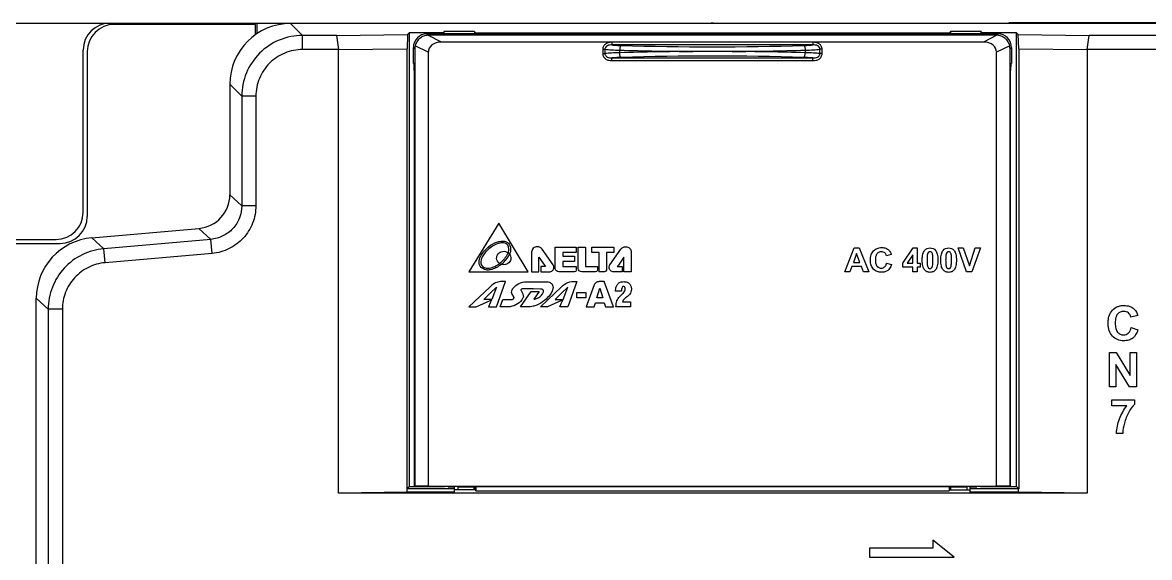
# Model space of a CAD drawing. Extents: x -25 to 130, y -65 to 185.
# Drawn here: x 10.9 to 73.4, y 155.8 to 185.5 of the extents above; entities that cross this region are included whole.
import ezdxf

# ---------------------------------------------------------------- set-up
doc = ezdxf.new("R2010")
doc.units = 0
doc.header["$LTSCALE"] = 4
doc.layers.get('0').update_dxf_attribs({"linetype": 'CONTINUOUS'})

msp = doc.modelspace()

# ---------------------------------------------------------------- linework, layer by layer
at = {"color": 7, "linetype": 'Continuous'}
for p, q in [((5.663, 185.438), (91.913, 185.438)), ((23.839, 185.362), (16.012, 185.362)), ((23.839, 184.783), (23.839, 185.362)), ((23.914, 185.438), (23.914, 184.844)), ((26.447, 184.75), (25.785, 185.411)), ((91.888, 185.411), (25.785, 185.411)), ((32.269, 184.801), (32.357, 184.889)), ((32.357, 184.889), (32.357, 159.721)), ((34.258, 184.889), (32.357, 184.889)), ((34.275, 184.976), (34.258, 184.889)), ((34.258, 184.889), (34.258, 184.837)), ((34.275, 184.976), (34.275, 184.837)), ((35.966, 184.976), (34.275, 184.976)), ((35.966, 184.976), (35.966, 184.837)), ((35.966, 184.976), (36.017, 184.89)), ((36.017, 184.89), (62.308, 184.89)), ((62.359, 184.976), (62.308, 184.89)), ((62.359, 184.976), (62.359, 184.837)), ((64.05, 184.976), (62.359, 184.976)), ((64.05, 184.837), (64.05, 184.976)), ((64.05, 184.976), (64.067, 184.889)), ((64.067, 184.837), (64.067, 184.889)), ((66.013, 184.889), (64.067, 184.889)), ((65.587, 185.468), (76.988, 185.468)), ((66.013, 159.721), (66.013, 184.889)), ((66.013, 184.889), (66.101, 184.801)), ((26.447, 183.967), (26.447, 184.75)), ((28.322, 184.75), (26.447, 184.75)), ((28.322, 184.75), (32.269, 184.801)), ((28.322, 184.75), (28.436, 183.966)), ((32.269, 184.801), (32.235, 184.015)), ((33.416, 184.758), (33.337, 184.837)), ((64.988, 184.837), (33.337, 184.837)), ((34.139, 184.384), (33.392, 184.758)), ((64.909, 184.758), (33.416, 184.758)), ((64.186, 184.384), (34.139, 184.384)), ((43.591, 184.373), (43.591, 184.223)), ((54.734, 184.373), (43.591, 184.373)), ((54.734, 184.373), (54.734, 184.223)), ((64.933, 184.758), (64.186, 184.384)), ((64.988, 184.837), (64.909, 184.758)), ((66.135, 184.015), (66.101, 184.801)), ((66.101, 184.801), (70.048, 184.75)), ((69.934, 183.966), (70.048, 184.75)), ((91.227, 184.75), (70.048, 184.75)), ((14.288, 174.938), (14.288, 183.938)), ((14.512, 183.862), (14.512, 174.712)), ((28.436, 183.967), (26.447, 183.967)), ((28.436, 183.966), (32.235, 184.015)), ((28.436, 159.363), (28.436, 183.967)), ((32.235, 159.598), (32.235, 184.015)), ((32.587, 183.188), (32.587, 184.088)), ((32.667, 184.009), (32.587, 184.088)), ((32.667, 184.009), (32.667, 159.742)), ((33.416, 183.816), (32.687, 184.182)), ((33.416, 183.816), (33.416, 159.748)), ((43.083, 183.983), (43.083, 183.742)), ((43.083, 183.983), (43.205, 183.983)), ((43.083, 183.742), (43.205, 183.742)), ((43.205, 183.983), (43.205, 183.742)), ((54.734, 184.223), (43.591, 184.223)), ((44.022, 183.792), (44.022, 183.933)), ((50.251, 183.862), (48.073, 183.862)), ((54.303, 183.933), (54.303, 183.792)), ((55.12, 183.742), (55.12, 183.983)), ((55.242, 183.983), (55.12, 183.983)), ((55.242, 183.742), (55.12, 183.742)), ((55.242, 183.742), (55.242, 183.983)), ((65.638, 184.182), (64.909, 183.816)), ((64.909, 159.748), (64.909, 183.816)), ((65.738, 184.088), (65.658, 184.009)), ((65.658, 159.742), (65.658, 184.009)), ((65.738, 184.088), (65.738, 183.188)), ((66.135, 184.015), (66.135, 159.598)), ((66.135, 184.015), (69.934, 183.966)), ((69.934, 183.967), (69.934, 159.363)), ((91.227, 183.967), (69.934, 183.967)), ((32.627, 183.188), (32.587, 183.188)), ((43.591, 183.352), (43.591, 183.502)), ((43.591, 183.502), (54.734, 183.502)), ((43.591, 183.352), (54.734, 183.352)), ((54.734, 183.352), (54.734, 183.502)), ((65.698, 183.188), (65.738, 183.188)), ((32.637, 182.812), (32.637, 159.732)), ((65.688, 159.732), (65.688, 182.812)), ((22.414, 182.04), (22.414, 175.911)), ((23.075, 181.378), (22.414, 182.04)), ((23.075, 181.378), (23.075, 175.305)), ((23.858, 181.378), (23.075, 181.378)), ((23.858, 181.378), (23.858, 175.305)), ((22.414, 175.911), (23.075, 175.305)), ((23.858, 175.305), (23.075, 175.305)), ((37.316, 174.337), (35.666, 171.634)), ((38.951, 171.634), (37.316, 174.337)), ((14.767, 173.526), (20.704, 174.045)), ((20.704, 174.045), (21.365, 173.439)), ((3.038, 173.438), (12.788, 173.438)), ((3.488, 173.212), (13.012, 173.212)), ((15.428, 172.92), (14.767, 173.526)), ((21.365, 173.439), (15.428, 172.92)), ((21.433, 172.659), (21.365, 173.439)), ((15.496, 172.14), (15.428, 172.92)), ((21.433, 172.659), (15.496, 172.14)), ((39.142, 172.731), (39.142, 171.634)), ((39.548, 171.634), (39.548, 172.459)), ((39.548, 172.459), (39.862, 172.012)), ((40.33, 172.03), (39.725, 172.886)), ((40.452, 171.818), (40.452, 173)), ((40.452, 173), (41.615, 173)), ((40.862, 172.706), (40.862, 172.512)), ((41.615, 172.706), (40.862, 172.706)), ((40.862, 172.512), (41.515, 172.512)), ((41.515, 172.512), (41.515, 172.218)), ((41.615, 173), (41.615, 172.706)), ((41.726, 171.818), (41.726, 173)), ((41.726, 173), (42.124, 173)), ((42.124, 173), (42.124, 171.931)), ((42.478, 172.706), (42.478, 173)), ((42.478, 173), (43.692, 173)), ((42.884, 172.706), (42.478, 172.706)), ((42.884, 171.634), (42.884, 172.706)), ((43.287, 172.706), (43.287, 171.729)), ((43.692, 172.706), (43.287, 172.706)), ((43.482, 172.03), (44.087, 172.886)), ((43.692, 173), (43.692, 172.706)), ((44.26, 172.451), (43.947, 172.012)), ((44.26, 171.634), (44.26, 172.451)), ((44.666, 172.731), (44.666, 171.634)), ((56.496, 171.633), (57.01, 172.96)), ((57.15, 172.65), (56.972, 172.16)), ((57.01, 172.96), (57.293, 172.96)), ((57.334, 172.16), (57.15, 172.65)), ((57.293, 172.96), (57.825, 171.633)), ((59.074, 172.592), (58.809, 172.528)), ((59.719, 172.122), (60.293, 172.964)), ((60.26, 172.576), (59.956, 172.123)), ((60.26, 172.123), (60.26, 172.576)), ((60.293, 172.964), (60.506, 172.964)), ((60.506, 172.964), (60.506, 172.123)), ((63.248, 171.633), (62.776, 172.96)), ((62.776, 172.96), (63.066, 172.96)), ((63.066, 172.96), (63.401, 171.978)), ((63.401, 171.978), (63.725, 172.96)), ((64.01, 172.96), (63.538, 171.633)), ((63.725, 172.96), (64.01, 172.96)), ((39.647, 171.931), (39.647, 171.634)), ((39.917, 171.931), (39.647, 171.931)), ((39.862, 172.012), (39.917, 171.931)), ((40.862, 172.218), (40.862, 171.931)), ((41.515, 172.218), (40.862, 172.218)), ((40.862, 171.931), (41.615, 171.931)), ((41.615, 171.931), (41.615, 171.722)), ((42.124, 171.931), (42.784, 171.931)), ((42.784, 171.931), (42.784, 171.722)), ((43.947, 172.012), (43.891, 171.931)), ((43.891, 171.931), (44.161, 171.931)), ((44.161, 171.931), (44.161, 171.634)), ((56.89, 171.935), (56.78, 171.633)), ((57.422, 171.935), (56.89, 171.935)), ((56.972, 172.16), (57.334, 172.16)), ((57.536, 171.633), (57.422, 171.935)), ((58.818, 172.123), (59.078, 172.042)), ((59.719, 171.9), (59.719, 172.122)), ((60.26, 171.9), (59.719, 171.9)), ((59.956, 172.123), (60.26, 172.123)), ((60.26, 171.633), (60.26, 171.9)), ((60.506, 172.123), (60.672, 172.123)), ((60.506, 171.9), (60.506, 171.633)), ((60.672, 171.9), (60.506, 171.9)), ((60.672, 172.123), (60.672, 171.9)), ((35.666, 171.634), (38.951, 171.634)), ((39.142, 171.634), (39.548, 171.634)), ((39.647, 171.634), (40.109, 171.634)), ((41.523, 171.634), (40.644, 171.634)), ((42.689, 171.634), (41.917, 171.634)), ((43.187, 171.634), (42.884, 171.634)), ((44.161, 171.634), (43.699, 171.634)), ((44.666, 171.634), (44.26, 171.634)), ((56.78, 171.633), (56.496, 171.633)), ((57.825, 171.633), (57.536, 171.633)), ((60.506, 171.633), (60.26, 171.633)), ((63.538, 171.633), (63.248, 171.633)), ((36.831, 170.794), (35.666, 169.692)), ((36.846, 170.447), (37.198, 170.788)), ((37.198, 170.788), (36.929, 170.108)), ((37.201, 169.692), (37.698, 171.092)), ((37.698, 171.092), (37.41, 171.092)), ((38.521, 169.696), (39.112, 170.541)), ((38.552, 170.596), (38.633, 170.447)), ((39.218, 170.692), (38.645, 170.692)), ((38.849, 171.089), (39.902, 171.089)), ((39.112, 170.541), (39.558, 170.541)), ((39.216, 170.691), (39.218, 170.692)), ((39.64, 170.676), (39.216, 170.691)), ((39.558, 170.541), (39.258, 170.111)), ((39.631, 169.694), (40.791, 170.795)), ((39.655, 170.674), (39.64, 170.676)), ((41.155, 170.788), (40.805, 170.448)), ((40.887, 170.11), (41.155, 170.788)), ((41.653, 171.094), (41.155, 169.694)), ((41.37, 171.094), (41.653, 171.094)), ((42.615, 170.908), (42.162, 169.692)), ((42.752, 170.186), (42.924, 170.732)), ((43.16, 171.094), (42.883, 171.094)), ((42.924, 170.732), (43.096, 170.186)), ((43.686, 169.692), (43.16, 171.094)), ((44.125, 170.569), (43.795, 170.569)), ((44.129, 170.647), (44.125, 170.569)), ((11.689, 15.458), (11.689, 170.167)), ((12.35, 169.561), (11.689, 170.167)), ((36.059, 169.692), (36.846, 170.043)), ((36.493, 170.107), (36.846, 170.447)), ((36.846, 170.108), (36.493, 170.107)), ((36.846, 169.916), (36.75, 169.69)), ((36.929, 170.108), (36.846, 170.108)), ((36.846, 170.043), (36.911, 170.071)), ((36.911, 170.071), (36.846, 169.916)), ((37.392, 169.696), (37.542, 170.107)), ((37.542, 170.107), (38.044, 170.105)), ((38.165, 170.208), (38.046, 170.431)), ((40.805, 170.045), (40.022, 169.694)), ((40.805, 170.448), (40.453, 170.11)), ((40.453, 170.11), (40.887, 170.11)), ((40.707, 169.694), (40.805, 169.922)), ((40.868, 170.073), (40.805, 170.045)), ((40.805, 169.922), (40.868, 170.073)), ((41.651, 170.186), (41.651, 170.495)), ((41.651, 170.495), (42.138, 170.495)), ((42.138, 170.186), (41.651, 170.186)), ((42.138, 170.495), (42.138, 170.186)), ((42.603, 169.692), (42.679, 169.923)), ((42.679, 169.923), (43.168, 169.923)), ((43.096, 170.186), (42.752, 170.186)), ((43.168, 169.923), (43.244, 169.692)), ((44.169, 169.971), (44.628, 169.971)), ((44.628, 169.971), (44.628, 169.692)), ((12.35, 169.561), (12.35, 141.838)), ((13.133, 169.561), (12.35, 169.561)), ((13.133, 169.561), (13.133, 141.861)), ((35.666, 169.692), (36.059, 169.692)), ((36.75, 169.69), (36.846, 169.692)), ((36.846, 169.692), (37.201, 169.692)), ((37.834, 169.696), (37.392, 169.696)), ((38.907, 169.696), (38.521, 169.696)), ((40.022, 169.694), (39.631, 169.694)), ((41.155, 169.694), (40.707, 169.694)), ((42.162, 169.692), (42.603, 169.692)), ((43.244, 169.692), (43.686, 169.692)), ((44.628, 169.692), (43.817, 169.692)), ((72.735, 169.216), (72.356, 169.126)), ((72.369, 168.541), (72.74, 168.423)), ((71.161, 165.258), (71.161, 167.152)), ((71.161, 167.152), (71.533, 167.152)), ((71.533, 167.152), (72.308, 165.887)), ((72.308, 165.887), (72.308, 167.152)), ((72.308, 167.152), (72.664, 167.152)), ((72.664, 167.152), (72.664, 165.258)), ((71.517, 166.493), (71.517, 165.258)), ((72.28, 165.258), (71.517, 166.493)), ((71.517, 165.258), (71.161, 165.258)), ((72.664, 165.258), (72.28, 165.258)), ((71.306, 164.203), (71.306, 164.54)), ((71.306, 164.54), (72.548, 164.54)), ((72.548, 164.54), (72.548, 164.276)), ((72.132, 164.203), (71.306, 164.203)), ((71.911, 162.672), (71.561, 162.672)), ((32.238, 159.412), (28.436, 159.363)), ((69.934, 159.363), (28.436, 159.363)), ((32.357, 159.721), (32.235, 159.598)), ((32.238, 159.412), (32.235, 159.598)), ((34.875, 159.598), (32.238, 159.598)), ((34.875, 159.412), (32.238, 159.412)), ((32.357, 159.721), (34.312, 159.721)), ((32.637, 159.732), (32.667, 159.742)), ((32.637, 159.732), (34.312, 159.732)), ((33.416, 159.748), (32.667, 159.742)), ((33.416, 159.748), (64.909, 159.748)), ((34.312, 159.719), (34.312, 159.732)), ((35.062, 159.719), (34.312, 159.719)), ((34.875, 159.412), (34.875, 159.719)), ((35.994, 159.535), (34.875, 159.535)), ((35.062, 159.535), (35.062, 159.712)), ((35.062, 159.712), (35.943, 159.712)), ((35.943, 159.712), (35.962, 159.732)), ((35.943, 159.712), (35.943, 159.535)), ((35.962, 159.732), (62.363, 159.732)), ((36, 159.564), (35.994, 159.535)), ((36, 159.732), (36, 159.564)), ((36, 159.564), (36.046, 159.487)), ((36.046, 159.732), (36.046, 159.487)), ((36.046, 159.487), (62.279, 159.487)), ((62.279, 159.732), (62.279, 159.487)), ((62.325, 159.564), (62.279, 159.487)), ((62.325, 159.732), (62.325, 159.564)), ((62.331, 159.535), (62.325, 159.564)), ((62.331, 159.535), (63.45, 159.535)), ((62.382, 159.712), (62.363, 159.732)), ((62.382, 159.535), (62.382, 159.712)), ((62.382, 159.712), (63.262, 159.712)), ((64.012, 159.719), (63.262, 159.719)), ((63.262, 159.712), (63.262, 159.535)), ((63.45, 159.412), (63.45, 159.719)), ((66.132, 159.598), (63.45, 159.598)), ((66.132, 159.412), (63.45, 159.412)), ((64.012, 159.719), (64.012, 159.732)), ((64.012, 159.732), (65.688, 159.732)), ((64.012, 159.721), (66.013, 159.721)), ((65.658, 159.742), (64.909, 159.748)), ((65.688, 159.732), (65.658, 159.742)), ((66.135, 159.598), (66.013, 159.721)), ((66.132, 159.412), (66.132, 159.598)), ((69.934, 159.363), (66.132, 159.412)), ((57.862, 156.301), (57.862, 155.807)), ((61.384, 156.301), (57.862, 156.301)), ((61.384, 156.743), (61.384, 156.301)), ((62.558, 155.807), (61.384, 156.743)), ((57.862, 155.807), (62.558, 155.807))]:
    msp.add_line(p, q, dxfattribs=at)
for centre, radius, start, end in [((15.788, 183.938), 1.5, 90, 180), ((16.012, 183.862), 1.5, 90, 180), ((49.087, 184.237), 1.2, 83.35073, 90), ((49.058, 357.103), 173.243, 268.33423, 269.6745), ((49.112, 7.466), 176.399, 90.3375, 91.65377), ((49.163, 358.618), 174.497, 268.33515, 271.66485), ((49.213, 360.258), 176.398, 270.33749, 271.65378), ((49.267, 10.623), 173.242, 88.33423, 89.6745), ((49.163, 9.107), 174.497, 88.33515, 91.66485), ((12.788, 174.938), 1.5, 270, 0), ((13.012, 174.712), 1.5, 270, 0), ((52.454, 161.973), 11.827, 133.98889, 135.08998)]:
    msp.add_arc(centre, radius, start, end, dxfattribs=at)
for centre, major_axis, ratio, start_param, end_param in [((25.792, 182.033), (2.391, -2.391), 0.998099, 2.357146, 3.926039), ((36.017, 184.665), (0, 0.225), 0.026186, -0.671437, -0.043633), ((62.308, 184.665), (0, 0.225), 0.026186, 0.043633, 0.671437), ((33.338, 184.087), (0.531, -0.531), 0.999315, 2.356537, 3.926648), ((33.457, 183.968), (-0.318, 0.733), 0.928326, -0.382645, -0.349644), ((34.491, 183.54), (-1.021, 0.511), 0.656782, -0.919163, 0.317879), ((63.834, 183.54), (-1.021, -0.511), 0.656782, 2.823714, 4.060755), ((64.868, 183.968), (0.318, 0.733), 0.928326, 0.349644, 0.382645), ((64.987, 184.087), (0.531, 0.531), 0.999315, -0.785056, 0.785056), ((33.436, 183.989), (0.711, -0.306), 0.963653, -2.982367, -2.749065), ((64.889, 183.989), (0.711, 0.306), 0.963653, -0.392528, -0.159225), ((32.627, 182.812), (0, 0.375), 0.026186, -1.570796, 0), ((65.698, 182.812), (0, 0.375), 0.026186, 0, 1.570796), ((20.537, 175.915), (1.385, -1.269), 0.998251, -0.740893, 0.740893), ((15.067, 170.161), (2.493, -2.284), 0.998251, 2.4007, 3.882486), ((34.669, 159.722), (0.206, 0), 0.043661, -2.431923, -0.620229), ((63.656, 159.722), (0.206, 0), 0.043661, 3.761821, 5.573516)]:
    msp.add_ellipse(centre, major_axis=major_axis, ratio=ratio, start_param=start_param, end_param=end_param, dxfattribs=at)
for points, knots in [([(26.447, 184.75), (26.008, 184.75), (25.122, 184.574), (24.001, 183.824), (23.251, 182.703), (23.075, 181.817), (23.075, 181.378)], [0, 0, 0, 0, 0.249999, 0.5, 0.75, 1, 1, 1, 1]), ([(33.392, 184.758), (33.311, 184.755), (33.149, 184.722), (32.935, 184.598), (32.771, 184.412), (32.707, 184.26), (32.687, 184.182)], [0, 0, 0, 0, 0.249743, 0.499909, 0.751366, 1, 1, 1, 1]), ([(43.591, 184.373), (43.532, 184.373), (43.413, 184.361), (43.245, 184.292), (43.116, 184.162), (43.083, 184.042), (43.083, 183.983)], [0, 0, 0, 0, 0.250845, 0.501278, 0.750943, 1, 1, 1, 1]), ([(55.242, 183.983), (55.242, 184.042), (55.209, 184.162), (55.08, 184.292), (54.912, 184.361), (54.793, 184.373), (54.734, 184.373)], [0, 0, 0, 0, 0.249066, 0.498736, 0.749165, 1, 1, 1, 1]), ([(65.638, 184.182), (65.618, 184.26), (65.554, 184.412), (65.39, 184.598), (65.176, 184.722), (65.014, 184.755), (64.933, 184.758)], [0, 0, 0, 0, 0.248634, 0.500091, 0.750257, 1, 1, 1, 1]), ([(26.447, 183.967), (26.11, 183.967), (25.429, 183.832), (24.568, 183.257), (23.992, 182.396), (23.858, 181.715), (23.858, 181.378)], [0, 0, 0, 0, 0.249995, 0.499993, 0.749993, 1, 1, 1, 1]), ([(43.083, 183.742), (43.083, 183.683), (43.116, 183.563), (43.245, 183.433), (43.413, 183.364), (43.532, 183.352), (43.591, 183.352)], [0, 0, 0, 0, 0.249066, 0.498736, 0.749165, 1, 1, 1, 1]), ([(43.591, 184.223), (43.549, 184.224), (43.465, 184.221), (43.342, 184.189), (43.252, 184.124), (43.211, 184.048), (43.205, 184.004), (43.205, 183.983)], [0, 0, 0, 0, 0.24803, 0.496914, 0.746675, 0.873244, 1, 1, 1, 1]), ([(43.205, 183.983), (43.324, 183.968), (43.596, 183.947), (43.869, 183.937), (44.022, 183.933)], [0, 0, 0, 0, 0.439939, 1, 1, 1, 1]), ([(44.022, 183.792), (43.869, 183.788), (43.596, 183.778), (43.324, 183.757), (43.205, 183.742)], [0, 0, 0, 0, 0.560061, 1, 1, 1, 1]), ([(43.205, 183.742), (43.205, 183.721), (43.211, 183.677), (43.252, 183.601), (43.342, 183.536), (43.465, 183.504), (43.549, 183.501), (43.591, 183.502)], [0, 0, 0, 0, 0.126761, 0.253337, 0.503099, 0.751978, 1, 1, 1, 1]), ([(43.591, 184.223), (43.629, 184.22), (43.796, 184.206), (43.963, 184.198), (44.093, 184.194)], [0, 0, 0, 0, 0.223912, 1, 1, 1, 1]), ([(44.093, 184.194), (44.088, 184.192), (44.078, 184.184), (44.059, 184.156), (44.041, 184.102), (44.027, 184.024), (44.022, 183.964), (44.022, 183.933)], [0, 0, 0, 0, 0.057532, 0.135853, 0.360121, 0.659638, 1, 1, 1, 1]), ([(44.093, 183.531), (44.088, 183.533), (44.078, 183.541), (44.059, 183.569), (44.041, 183.623), (44.027, 183.701), (44.022, 183.761), (44.022, 183.792)], [0, 0, 0, 0, 0.057534, 0.135858, 0.36013, 0.659645, 1, 1, 1, 1]), ([(54.232, 184.194), (54.278, 184.195), (54.445, 184.201), (54.612, 184.212), (54.734, 184.223)], [0, 0, 0, 0, 0.272744, 1, 1, 1, 1]), ([(54.232, 184.194), (54.237, 184.192), (54.247, 184.184), (54.266, 184.156), (54.284, 184.102), (54.298, 184.024), (54.303, 183.964), (54.303, 183.933)], [0, 0, 0, 0, 0.057534, 0.135858, 0.36013, 0.659645, 1, 1, 1, 1]), ([(54.232, 183.531), (54.237, 183.533), (54.247, 183.541), (54.266, 183.569), (54.284, 183.623), (54.298, 183.701), (54.303, 183.761), (54.303, 183.792)], [0, 0, 0, 0, 0.057532, 0.135853, 0.360122, 0.659638, 1, 1, 1, 1]), ([(54.303, 183.933), (54.456, 183.937), (54.729, 183.947), (55.001, 183.968), (55.12, 183.983)], [0, 0, 0, 0, 0.560061, 1, 1, 1, 1]), ([(55.12, 183.742), (55.001, 183.757), (54.729, 183.778), (54.456, 183.788), (54.303, 183.792)], [0, 0, 0, 0, 0.439939, 1, 1, 1, 1]), ([(55.12, 183.983), (55.12, 184.004), (55.114, 184.048), (55.073, 184.124), (54.983, 184.189), (54.86, 184.221), (54.776, 184.224), (54.734, 184.223)], [0, 0, 0, 0, 0.126761, 0.253337, 0.503099, 0.751978, 1, 1, 1, 1]), ([(54.734, 183.502), (54.776, 183.501), (54.86, 183.504), (54.983, 183.536), (55.073, 183.601), (55.114, 183.677), (55.12, 183.721), (55.12, 183.742)], [0, 0, 0, 0, 0.24803, 0.496914, 0.746675, 0.873244, 1, 1, 1, 1]), ([(54.734, 183.352), (54.793, 183.352), (54.912, 183.364), (55.08, 183.433), (55.209, 183.563), (55.242, 183.683), (55.242, 183.742)], [0, 0, 0, 0, 0.250845, 0.501278, 0.750943, 1, 1, 1, 1]), ([(44.093, 183.531), (44.047, 183.53), (43.88, 183.524), (43.713, 183.513), (43.591, 183.502)], [0, 0, 0, 0, 0.272744, 1, 1, 1, 1]), ([(54.734, 183.502), (54.696, 183.505), (54.529, 183.519), (54.362, 183.527), (54.232, 183.531)], [0, 0, 0, 0, 0.223912, 1, 1, 1, 1]), ([(23.075, 175.305), (23.075, 175.075), (22.989, 174.61), (22.616, 174.01), (22.051, 173.586), (21.595, 173.459), (21.365, 173.439)], [0, 0, 0, 0, 0.25, 0.500005, 0.750009, 1, 1, 1, 1]), ([(23.858, 175.305), (23.857, 174.979), (23.735, 174.319), (23.206, 173.469), (22.405, 172.868), (21.759, 172.688), (21.433, 172.659)], [0, 0, 0, 0, 0.250005, 0.500007, 0.750003, 1, 1, 1, 1]), ([(36.234, 172.253), (36.268, 172.473), (36.512, 172.832), (36.822, 173.091), (36.98, 173.18)], [0, 0, 0, 0, 0.551677, 1, 1, 1, 1]), ([(37.282, 173.201), (37.094, 173.146), (36.84, 172.981), (36.63, 172.777), (36.57, 172.702)], [0, 0, 0, 0, 0.671641, 1, 1, 1, 1]), ([(36.98, 173.18), (37.127, 173.261), (37.366, 173.356), (37.705, 173.344), (37.847, 173.242), (37.895, 173.177)], [0, 0, 0, 0, 0.508767, 0.754576, 1, 1, 1, 1]), ([(37.818, 173.113), (37.783, 173.165), (37.675, 173.242), (37.479, 173.252), (37.349, 173.227), (37.282, 173.201)], [0, 0, 0, 0, 0.322762, 0.630156, 1, 1, 1, 1]), ([(37.84, 172.695), (37.845, 172.708), (37.89, 172.84), (37.886, 173.006), (37.818, 173.113)], [0, 0, 0, 0, 0.096631, 1, 1, 1, 1]), ([(37.895, 173.177), (37.97, 173.078), (37.996, 172.864), (37.945, 172.681), (37.917, 172.621)], [0, 0, 0, 0, 0.651348, 1, 1, 1, 1]), ([(39.725, 172.886), (39.697, 172.929), (39.637, 172.985), (39.538, 173.025), (39.442, 173.037), (39.333, 173.016), (39.196, 172.93), (39.142, 172.808), (39.142, 172.731)], [0, 0, 0, 0, 0.193898, 0.294997, 0.400176, 0.557323, 0.707276, 1, 1, 1, 1]), ([(44.087, 172.886), (44.115, 172.929), (44.175, 172.984), (44.272, 173.024), (44.367, 173.037), (44.476, 173.016), (44.612, 172.93), (44.666, 172.808), (44.666, 172.731)], [0, 0, 0, 0, 0.194518, 0.294906, 0.397819, 0.555588, 0.706088, 1, 1, 1, 1]), ([(15.428, 172.92), (15.015, 172.883), (14.195, 172.655), (13.179, 171.891), (12.507, 170.812), (12.35, 169.975), (12.35, 169.561)], [0, 0, 0, 0, 0.250011, 0.500001, 0.74999, 1, 1, 1, 1]), ([(36.57, 172.702), (36.443, 172.558), (36.288, 172.32), (36.336, 172.046), (36.375, 171.994)], [0, 0, 0, 0, 0.748654, 1, 1, 1, 1]), ([(37.353, 172.094), (37.272, 172.163), (37.155, 172.356), (37.265, 172.656), (37.536, 172.817), (37.752, 172.756), (37.84, 172.695)], [0, 0, 0, 0, 0.267373, 0.49717, 0.73173, 1, 1, 1, 1]), ([(37.84, 172.695), (37.819, 172.648), (37.691, 172.422), (37.518, 172.219), (37.353, 172.094)], [0, 0, 0, 0, 0.199523, 1, 1, 1, 1]), ([(37.917, 172.621), (37.967, 172.55), (38.024, 172.38), (37.894, 172.062), (37.597, 171.988), (37.449, 172.041)], [0, 0, 0, 0, 0.270402, 0.510849, 1, 1, 1, 1]), ([(37.449, 172.041), (37.465, 172.052), (37.661, 172.207), (37.82, 172.413), (37.917, 172.621)], [0, 0, 0, 0, 0.080329, 1, 1, 1, 1]), ([(37.917, 172.621), (37.915, 172.624), (37.893, 172.652), (37.867, 172.678), (37.84, 172.695)], [0, 0, 0, 0, 0.089715, 1, 1, 1, 1]), ([(58.879, 171.717), (58.832, 171.681), (58.748, 171.64), (58.626, 171.614), (58.518, 171.608), (58.401, 171.617), (58.284, 171.651), (58.179, 171.709), (58.087, 171.788), (58.012, 171.888), (57.958, 172.005), (57.927, 172.139), (57.917, 172.286), (57.927, 172.435), (57.966, 172.616), (58.034, 172.736), (58.092, 172.798)], [0, 0, 0, 0, 0.090866, 0.139711, 0.192396, 0.257655, 0.3191, 0.3794, 0.441371, 0.504865, 0.570001, 0.63958, 0.715908, 0.796372, 0.869051, 1, 1, 1, 1]), ([(58.092, 172.798), (58.147, 172.856), (58.25, 172.929), (58.411, 172.974), (58.536, 172.984), (58.656, 172.975), (58.796, 172.94), (58.888, 172.884), (58.938, 172.837)], [0, 0, 0, 0, 0.259532, 0.393178, 0.536637, 0.662055, 0.778482, 1, 1, 1, 1]), ([(58.288, 172.646), (58.254, 172.607), (58.219, 172.527), (58.198, 172.409), (58.194, 172.301), (58.198, 172.192), (58.218, 172.069), (58.252, 171.986), (58.286, 171.946)], [0, 0, 0, 0, 0.210669, 0.340321, 0.490291, 0.648982, 0.784889, 1, 1, 1, 1]), ([(58.711, 172.691), (58.686, 172.711), (58.627, 172.743), (58.538, 172.754), (58.459, 172.747), (58.372, 172.721), (58.317, 172.679), (58.288, 172.646)], [0, 0, 0, 0, 0.203289, 0.419148, 0.571821, 0.715151, 1, 1, 1, 1]), ([(58.938, 172.837), (58.987, 172.79), (59.037, 172.706), (59.067, 172.618), (59.074, 172.592)], [0, 0, 0, 0, 0.718164, 1, 1, 1, 1]), ([(60.909, 171.757), (60.887, 171.784), (60.85, 171.851), (60.815, 171.972), (60.798, 172.09), (60.791, 172.199), (60.789, 172.288), (60.791, 172.377), (60.799, 172.485), (60.817, 172.605), (60.857, 172.729), (60.898, 172.799), (60.921, 172.828)], [0, 0, 0, 0, 0.092339, 0.203264, 0.336653, 0.412533, 0.494779, 0.575779, 0.651067, 0.785389, 0.900356, 1, 1, 1, 1]), ([(61.085, 172.618), (61.073, 172.575), (61.065, 172.5), (61.059, 172.389), (61.058, 172.286), (61.059, 172.184), (61.064, 172.077), (61.071, 172.005), (61.082, 171.965)], [0, 0, 0, 0, 0.203999, 0.343612, 0.508714, 0.672854, 0.809259, 1, 1, 1, 1]), ([(61.362, 172.607), (61.358, 172.621), (61.346, 172.662), (61.326, 172.705), (61.303, 172.724)], [0, 0, 0, 0, 0.318755, 1, 1, 1, 1]), ([(61.359, 171.954), (61.371, 171.997), (61.379, 172.072), (61.384, 172.183), (61.386, 172.286), (61.385, 172.388), (61.379, 172.495), (61.373, 172.567), (61.362, 172.607)], [0, 0, 0, 0, 0.203243, 0.342869, 0.508247, 0.672511, 0.809054, 1, 1, 1, 1]), ([(61.524, 172.827), (61.547, 172.798), (61.587, 172.728), (61.627, 172.603), (61.645, 172.483), (61.653, 172.375), (61.655, 172.286), (61.653, 172.197), (61.645, 172.089), (61.626, 171.968), (61.587, 171.843), (61.546, 171.773), (61.523, 171.744)], [0, 0, 0, 0, 0.097761, 0.211194, 0.344266, 0.419, 0.499474, 0.579848, 0.654539, 0.78772, 0.901549, 1, 1, 1, 1]), ([(61.939, 171.757), (61.917, 171.784), (61.88, 171.851), (61.845, 171.972), (61.828, 172.09), (61.821, 172.199), (61.819, 172.288), (61.821, 172.377), (61.829, 172.485), (61.848, 172.605), (61.887, 172.729), (61.928, 172.799), (61.951, 172.828)], [0, 0, 0, 0, 0.092326, 0.203233, 0.336618, 0.4125, 0.494751, 0.575755, 0.651047, 0.785377, 0.900351, 1, 1, 1, 1]), ([(62.115, 172.618), (62.103, 172.575), (62.095, 172.5), (62.089, 172.389), (62.088, 172.286), (62.089, 172.184), (62.095, 172.077), (62.101, 172.005), (62.112, 171.965)], [0, 0, 0, 0, 0.204027, 0.343641, 0.508748, 0.672893, 0.8093, 1, 1, 1, 1]), ([(62.252, 172.753), (62.223, 172.753), (62.151, 172.728), (62.125, 172.657), (62.115, 172.618)], [0, 0, 0, 0, 0.421203, 1, 1, 1, 1]), ([(62.392, 172.607), (62.388, 172.621), (62.376, 172.662), (62.356, 172.705), (62.333, 172.724)], [0, 0, 0, 0, 0.318747, 1, 1, 1, 1]), ([(62.389, 171.954), (62.401, 171.997), (62.409, 172.072), (62.415, 172.183), (62.416, 172.286), (62.415, 172.388), (62.41, 172.495), (62.403, 172.567), (62.392, 172.607)], [0, 0, 0, 0, 0.203265, 0.342892, 0.508265, 0.672523, 0.809061, 1, 1, 1, 1]), ([(62.554, 172.827), (62.577, 172.798), (62.618, 172.728), (62.657, 172.603), (62.675, 172.483), (62.683, 172.375), (62.685, 172.286), (62.683, 172.197), (62.675, 172.089), (62.657, 171.968), (62.617, 171.843), (62.576, 171.773), (62.553, 171.744)], [0, 0, 0, 0, 0.097756, 0.211182, 0.344246, 0.418976, 0.499446, 0.579814, 0.654503, 0.78769, 0.901536, 1, 1, 1, 1]), ([(15.496, 172.14), (15.179, 172.112), (14.549, 171.937), (13.769, 171.35), (13.253, 170.522), (13.133, 169.879), (13.133, 169.561)], [0, 0, 0, 0, 0.250018, 0.500001, 0.749984, 1, 1, 1, 1]), ([(36.618, 171.743), (36.49, 171.768), (36.254, 171.898), (36.221, 172.153), (36.234, 172.253)], [0, 0, 0, 0, 0.563637, 1, 1, 1, 1]), ([(36.375, 171.994), (36.423, 171.932), (36.555, 171.833), (36.863, 171.824), (37.069, 171.917), (37.194, 171.991)], [0, 0, 0, 0, 0.26498, 0.513246, 1, 1, 1, 1]), ([(37.449, 172.041), (37.273, 171.906), (37, 171.762), (36.694, 171.727), (36.618, 171.743)], [0, 0, 0, 0, 0.740445, 1, 1, 1, 1]), ([(37.194, 171.991), (37.217, 172.004), (37.272, 172.037), (37.325, 172.071), (37.353, 172.094)], [0, 0, 0, 0, 0.429503, 1, 1, 1, 1]), ([(37.353, 172.094), (37.364, 172.085), (37.395, 172.065), (37.428, 172.048), (37.449, 172.041)], [0, 0, 0, 0, 0.383966, 1, 1, 1, 1]), ([(40.109, 171.634), (40.177, 171.634), (40.282, 171.674), (40.36, 171.785), (40.381, 171.878), (40.366, 171.962), (40.343, 172.008), (40.33, 172.03)], [0, 0, 0, 0, 0.365484, 0.542731, 0.723055, 0.863331, 1, 1, 1, 1]), ([(41.917, 171.634), (41.868, 171.634), (41.767, 171.67), (41.726, 171.771), (41.726, 171.818)], [0, 0, 0, 0, 0.506985, 1, 1, 1, 1]), ([(43.699, 171.634), (43.633, 171.634), (43.529, 171.675), (43.452, 171.785), (43.432, 171.878), (43.445, 171.962), (43.468, 172.009), (43.482, 172.03)], [0, 0, 0, 0, 0.3618, 0.539583, 0.7208, 0.861409, 1, 1, 1, 1]), ([(58.707, 171.908), (58.75, 171.946), (58.791, 172.022), (58.812, 172.1), (58.818, 172.123)], [0, 0, 0, 0, 0.707943, 1, 1, 1, 1]), ([(59.078, 172.042), (59.069, 172.007), (59.028, 171.886), (58.952, 171.773), (58.879, 171.717)], [0, 0, 0, 0, 0.281103, 1, 1, 1, 1]), ([(61.082, 171.965), (61.086, 171.951), (61.098, 171.91), (61.118, 171.867), (61.141, 171.848)], [0, 0, 0, 0, 0.319645, 1, 1, 1, 1]), ([(61.141, 171.848), (61.163, 171.83), (61.222, 171.808), (61.281, 171.83), (61.304, 171.849)], [0, 0, 0, 0, 0.498215, 1, 1, 1, 1]), ([(62.112, 171.965), (62.116, 171.951), (62.128, 171.91), (62.148, 171.867), (62.171, 171.848)], [0, 0, 0, 0, 0.319636, 1, 1, 1, 1]), ([(62.171, 171.848), (62.193, 171.83), (62.238, 171.814), (62.296, 171.824), (62.358, 171.859), (62.379, 171.916), (62.389, 171.954)], [0, 0, 0, 0, 0.293506, 0.442909, 0.593789, 1, 1, 1, 1]), ([(61.523, 171.744), (61.489, 171.701), (61.421, 171.647), (61.311, 171.613), (61.222, 171.605), (61.131, 171.614), (61.016, 171.651), (60.946, 171.711), (60.909, 171.757)], [0, 0, 0, 0, 0.23578, 0.356911, 0.488236, 0.621115, 0.746383, 1, 1, 1, 1]), ([(62.553, 171.744), (62.519, 171.701), (62.451, 171.647), (62.342, 171.613), (62.252, 171.605), (62.161, 171.614), (62.046, 171.651), (61.976, 171.711), (61.939, 171.757)], [0, 0, 0, 0, 0.235641, 0.356655, 0.487926, 0.620815, 0.746125, 1, 1, 1, 1]), ([(37.41, 171.092), (37.361, 171.091), (37.145, 171.063), (36.966, 170.92), (36.846, 170.807)], [0, 0, 0, 0, 0.229595, 1, 1, 1, 1]), ([(38.046, 170.431), (38.027, 170.469), (38.028, 170.583), (38.082, 170.674), (38.118, 170.723)], [0, 0, 0, 0, 0.412819, 1, 1, 1, 1]), ([(39.794, 170.594), (39.784, 170.63), (39.728, 170.668), (39.673, 170.673), (39.655, 170.674)], [0, 0, 0, 0, 0.677152, 1, 1, 1, 1]), ([(39.728, 170.394), (39.742, 170.413), (39.779, 170.471), (39.807, 170.547), (39.794, 170.594)], [0, 0, 0, 0, 0.327355, 1, 1, 1, 1]), ([(39.902, 171.089), (39.925, 171.089), (40.004, 171.087), (40.084, 171.074), (40.138, 171.055)], [0, 0, 0, 0, 0.287229, 1, 1, 1, 1]), ([(40.323, 170.704), (40.318, 170.679), (40.29, 170.567), (40.232, 170.464), (40.181, 170.39)], [0, 0, 0, 0, 0.220468, 1, 1, 1, 1]), ([(40.805, 170.807), (40.85, 170.85), (41.008, 170.991), (41.218, 171.088), (41.37, 171.094)], [0, 0, 0, 0, 0.290191, 1, 1, 1, 1]), ([(42.883, 171.094), (42.826, 171.094), (42.709, 171.058), (42.635, 170.961), (42.615, 170.908)], [0, 0, 0, 0, 0.499568, 1, 1, 1, 1]), ([(43.795, 170.569), (43.796, 170.646), (43.81, 170.785), (43.897, 170.967), (44.025, 171.056), (44.145, 171.086), (44.243, 171.093), (44.34, 171.087), (44.453, 171.06), (44.526, 171.016), (44.563, 170.977)], [0, 0, 0, 0, 0.20437, 0.367649, 0.518819, 0.601573, 0.693676, 0.780742, 0.858985, 1, 1, 1, 1]), ([(44.323, 170.676), (44.323, 170.714), (44.32, 170.77), (44.272, 170.818), (44.229, 170.826), (44.185, 170.819), (44.134, 170.758), (44.133, 170.693), (44.129, 170.647)], [0, 0, 0, 0, 0.269119, 0.365221, 0.465789, 0.568883, 0.669171, 1, 1, 1, 1]), ([(44.563, 170.977), (44.599, 170.941), (44.642, 170.871), (44.667, 170.766), (44.673, 170.681), (44.668, 170.598), (44.645, 170.498), (44.608, 170.43), (44.577, 170.391)], [0, 0, 0, 0, 0.242299, 0.372649, 0.515088, 0.643406, 0.764858, 1, 1, 1, 1]), ([(38.683, 170.258), (38.681, 170.244), (38.664, 170.182), (38.631, 170.126), (38.601, 170.085)], [0, 0, 0, 0, 0.206802, 1, 1, 1, 1]), ([(38.633, 170.447), (38.642, 170.429), (38.671, 170.37), (38.69, 170.302), (38.683, 170.258)], [0, 0, 0, 0, 0.310756, 1, 1, 1, 1]), ([(39.258, 170.111), (39.331, 170.122), (39.432, 170.149), (39.521, 170.201), (39.546, 170.217)], [0, 0, 0, 0, 0.711701, 1, 1, 1, 1]), ([(43.817, 169.692), (43.817, 169.729), (43.823, 169.864), (43.856, 170), (43.899, 170.088)], [0, 0, 0, 0, 0.272045, 1, 1, 1, 1]), ([(44.345, 170.185), (44.324, 170.168), (44.253, 170.108), (44.191, 170.033), (44.169, 169.971)], [0, 0, 0, 0, 0.298139, 1, 1, 1, 1]), ([(44.577, 170.391), (44.567, 170.378), (44.495, 170.303), (44.414, 170.239), (44.345, 170.185)], [0, 0, 0, 0, 0.161616, 1, 1, 1, 1]), ([(71.139, 169.156), (71.143, 169.169), (71.183, 169.298), (71.31, 169.522), (71.561, 169.697), (71.79, 169.761), (72.019, 169.779), (72.29, 169.743), (72.47, 169.633), (72.541, 169.565)], [0, 0, 0, 0, 0.02339, 0.233976, 0.433098, 0.535572, 0.645554, 0.830204, 1, 1, 1, 1]), ([(72.356, 169.126), (72.336, 169.214), (72.263, 169.344), (72.098, 169.431), (71.94, 169.452), (71.762, 169.421), (71.595, 169.295), (71.517, 169.123), (71.489, 168.954), (71.482, 168.8), (71.489, 168.644), (71.505, 168.542), (71.517, 168.496)], [0, 0, 0, 0, 0.154584, 0.231011, 0.312196, 0.422886, 0.530382, 0.656235, 0.733861, 0.823679, 0.918657, 1, 1, 1, 1]), ([(72.74, 168.423), (72.692, 168.249), (72.557, 167.991), (72.226, 167.833), (71.931, 167.798), (71.604, 167.85), (71.31, 168.057), (71.157, 168.32), (71.099, 168.568), (71.086, 168.778), (71.098, 168.978), (71.124, 169.104), (71.139, 169.156)], [0, 0, 0, 0, 0.186077, 0.272669, 0.369265, 0.489564, 0.605613, 0.727841, 0.794395, 0.867411, 0.944385, 1, 1, 1, 1]), ([(71.517, 168.496), (71.535, 168.422), (71.591, 168.29), (71.758, 168.163), (71.978, 168.119), (72.261, 168.215), (72.344, 168.429), (72.369, 168.541)], [0, 0, 0, 0, 0.184114, 0.336855, 0.492596, 0.720376, 1, 1, 1, 1]), ([(72.548, 164.276), (72.421, 164.151), (72.199, 163.817), (71.978, 163.272), (71.91, 162.863), (71.911, 162.672)], [0, 0, 0, 0, 0.304251, 0.672989, 1, 1, 1, 1]), ([(71.561, 162.672), (71.567, 162.944), (71.688, 163.493), (71.958, 163.984), (72.132, 164.203)], [0, 0, 0, 0, 0.494128, 1, 1, 1, 1])]:
    msp.add_open_spline(points, degree=3, knots=knots, dxfattribs=at)
for points in [[(58.809, 172.528), (58.795, 172.59), (58.76, 172.652), (58.711, 172.691)], [(60.921, 172.828), (60.989, 172.915), (61.112, 172.964), (61.222, 172.964)], [(61.14, 172.724), (61.11, 172.699), (61.095, 172.657), (61.085, 172.618)], [(61.222, 172.753), (61.193, 172.753), (61.163, 172.742), (61.14, 172.724)], [(61.222, 172.964), (61.333, 172.964), (61.456, 172.913), (61.524, 172.827)], [(61.303, 172.724), (61.281, 172.742), (61.251, 172.753), (61.222, 172.753)], [(61.951, 172.828), (62.019, 172.915), (62.142, 172.964), (62.252, 172.964)], [(62.252, 172.964), (62.363, 172.964), (62.486, 172.913), (62.554, 172.827)], [(62.333, 172.724), (62.311, 172.742), (62.281, 172.753), (62.252, 172.753)], [(40.644, 171.634), (40.555, 171.634), (40.452, 171.729), (40.452, 171.818)], [(58.286, 171.946), (58.342, 171.88), (58.436, 171.84), (58.522, 171.84)], [(58.522, 171.84), (58.588, 171.84), (58.658, 171.865), (58.707, 171.908)], [(61.304, 171.849), (61.334, 171.874), (61.349, 171.916), (61.359, 171.954)], [(41.615, 171.722), (41.615, 171.68), (41.565, 171.634), (41.523, 171.634)], [(42.784, 171.722), (42.784, 171.679), (42.732, 171.634), (42.689, 171.634)], [(43.287, 171.729), (43.287, 171.683), (43.233, 171.634), (43.187, 171.634)], [(36.846, 170.807), (36.841, 170.802), (36.836, 170.798), (36.831, 170.794)], [(38.118, 170.723), (38.196, 170.836), (38.308, 170.93), (38.431, 170.991)], [(38.431, 170.991), (38.559, 171.055), (38.706, 171.089), (38.849, 171.089)], [(38.552, 170.656), (38.547, 170.649), (38.543, 170.64), (38.542, 170.631)], [(38.542, 170.631), (38.542, 170.619), (38.547, 170.607), (38.552, 170.596)], [(38.588, 170.683), (38.574, 170.678), (38.561, 170.668), (38.552, 170.656)], [(38.645, 170.692), (38.626, 170.692), (38.606, 170.69), (38.588, 170.683)], [(40.138, 171.055), (40.191, 171.036), (40.242, 171.001), (40.275, 170.955)], [(40.275, 170.955), (40.323, 170.884), (40.337, 170.788), (40.323, 170.704)], [(40.791, 170.795), (40.796, 170.799), (40.8, 170.803), (40.805, 170.807)], [(44.239, 170.483), (44.285, 170.536), (44.323, 170.606), (44.323, 170.676)], [(38.044, 170.105), (38.065, 170.104), (38.087, 170.107), (38.106, 170.116)], [(38.106, 170.116), (38.123, 170.124), (38.14, 170.138), (38.15, 170.155)], [(38.15, 170.155), (38.157, 170.164), (38.161, 170.174), (38.164, 170.185)], [(38.164, 170.185), (38.166, 170.192), (38.167, 170.201), (38.165, 170.208)], [(38.601, 170.085), (38.518, 169.965), (38.4, 169.866), (38.27, 169.801)], [(39.85, 170.047), (39.719, 169.944), (39.574, 169.857), (39.421, 169.792)], [(39.546, 170.217), (39.617, 170.263), (39.68, 170.324), (39.728, 170.394)], [(40.181, 170.39), (40.09, 170.26), (39.974, 170.146), (39.85, 170.047)], [(43.899, 170.088), (43.943, 170.177), (44.007, 170.255), (44.077, 170.324)], [(38.27, 169.801), (38.137, 169.732), (37.984, 169.696), (37.834, 169.696)], [(39.221, 169.726), (39.119, 169.702), (39.012, 169.695), (38.907, 169.696)], [(39.421, 169.792), (39.357, 169.764), (39.289, 169.743), (39.221, 169.726)], [(72.541, 169.565), (72.638, 169.474), (72.698, 169.344), (72.735, 169.216)]]:
    msp.add_open_spline(points, degree=3, dxfattribs=at)

doc.saveas('drawing.dxf')
